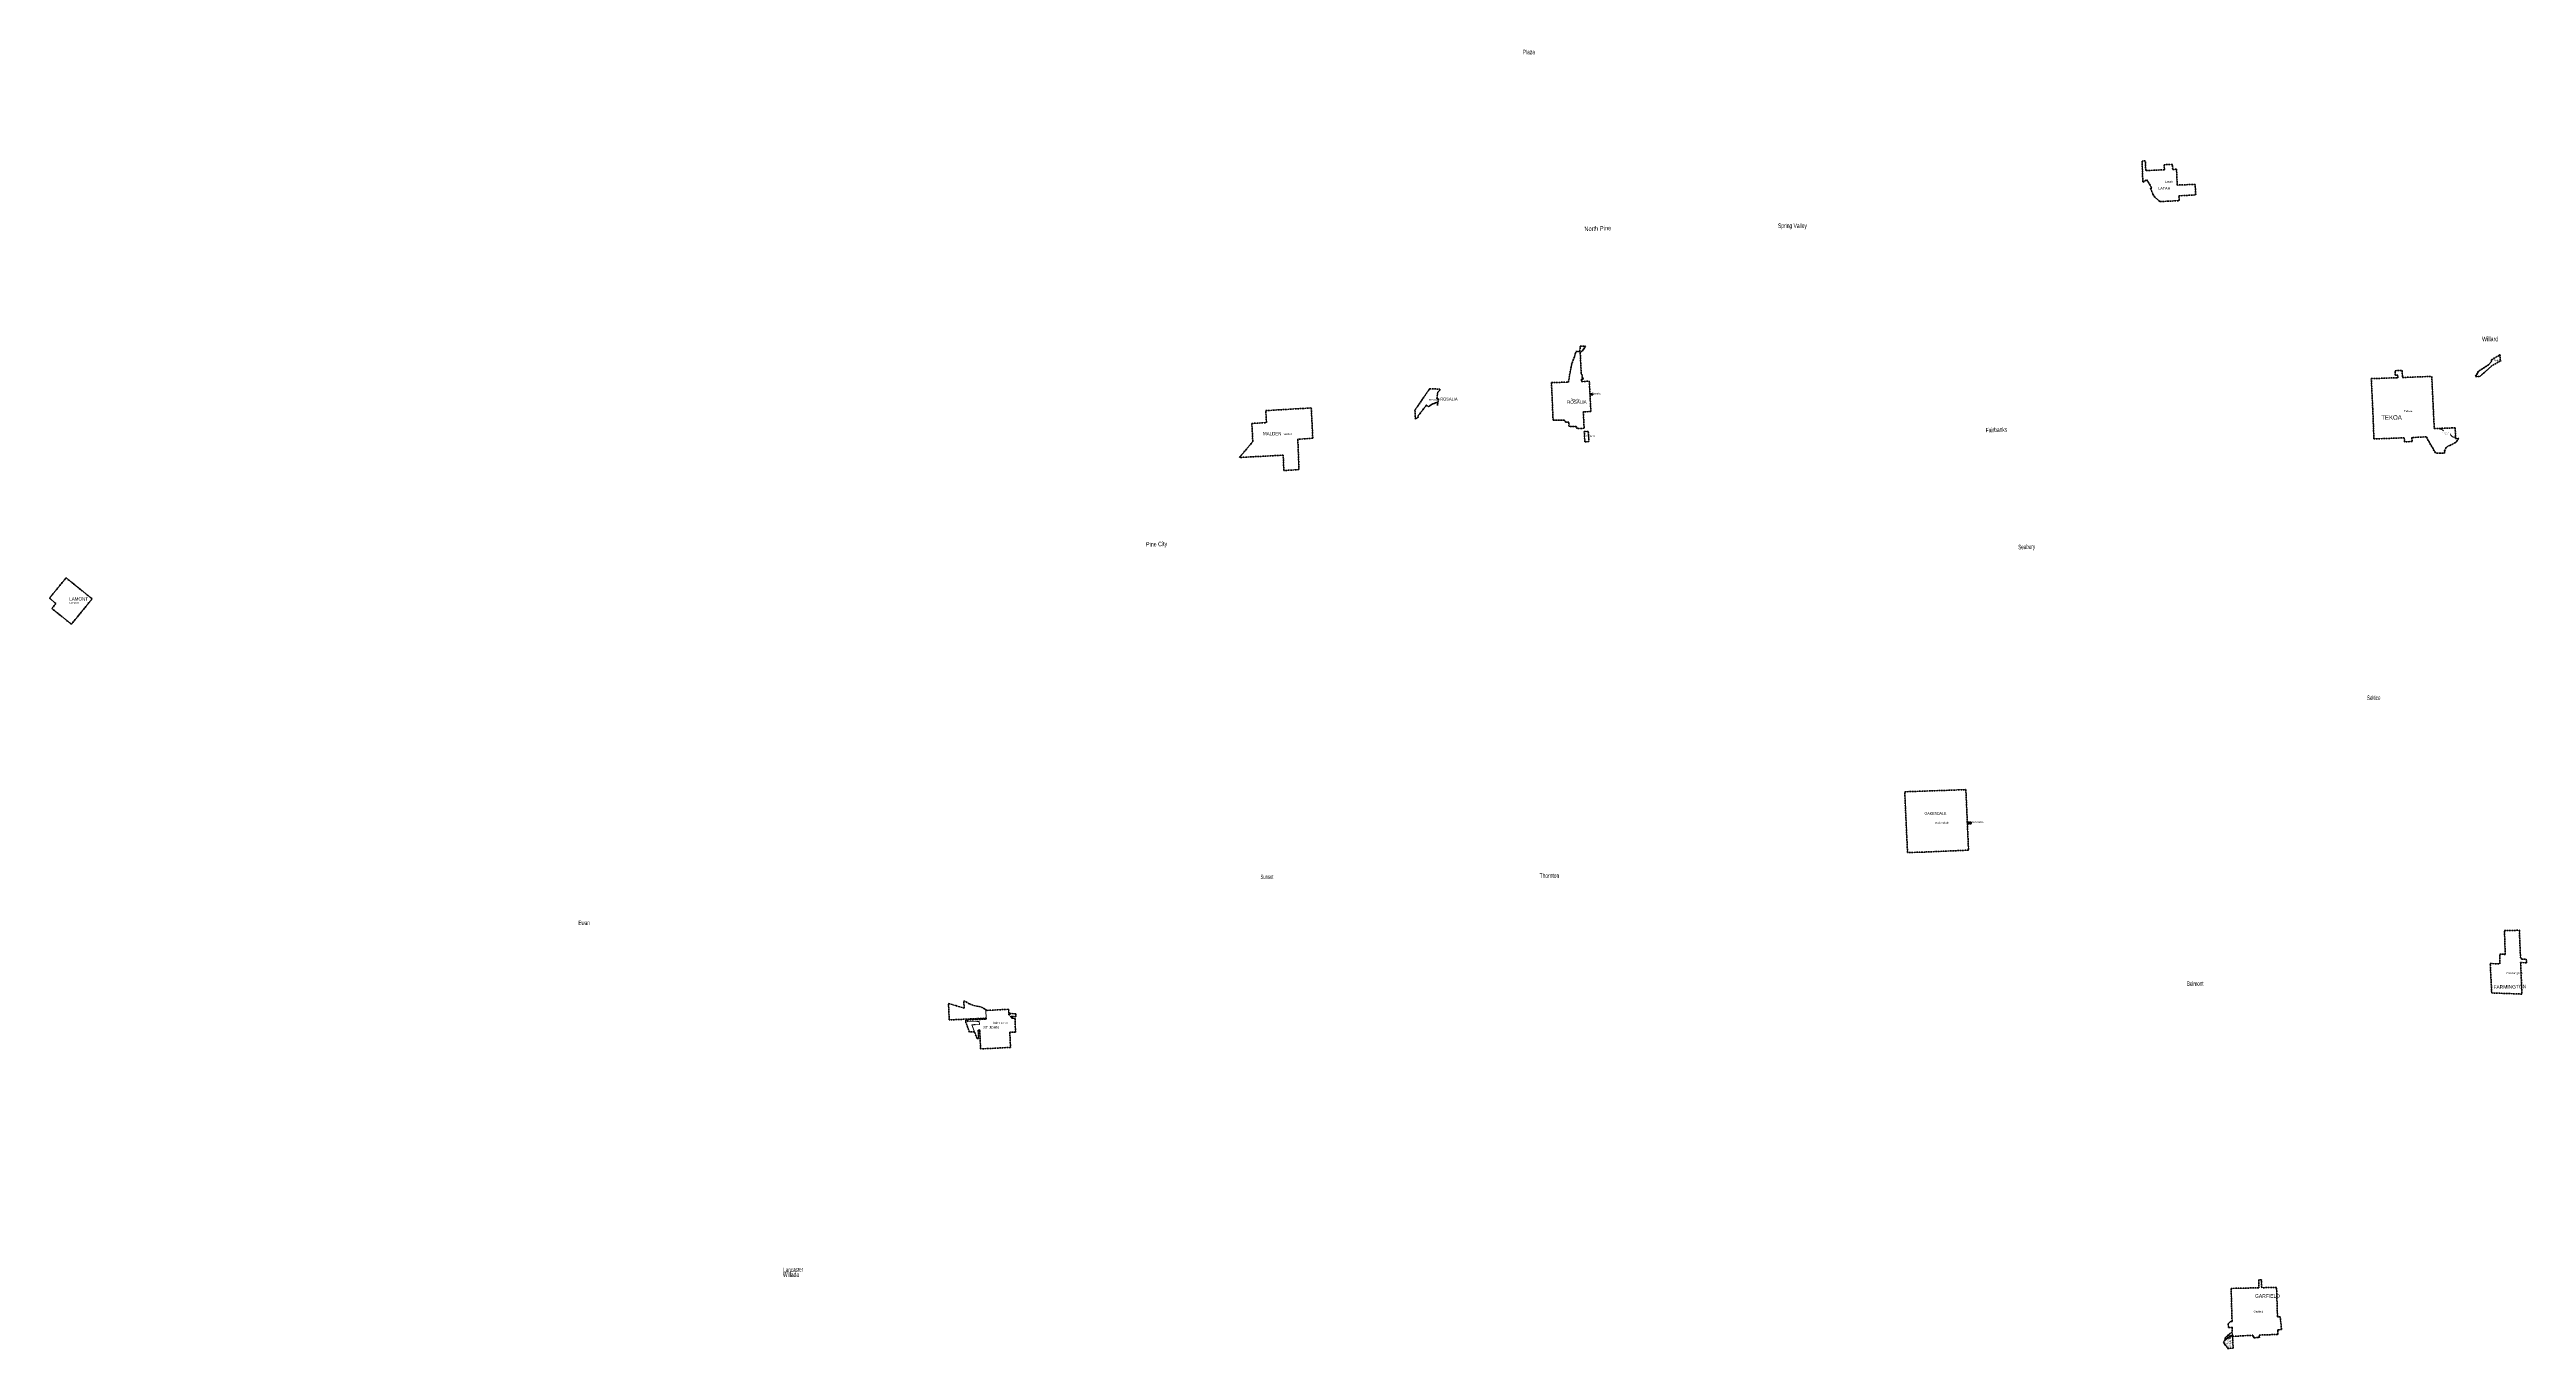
# Model space of a CAD drawing. Header units: feet. Extents: x -903180 to 1023491, y -707744 to 564635.
# Drawn here: x 771597 to 991095, y -162836 to -47647 of the extents above; entities that cross this region are included whole.
import ezdxf

# ---------------------------------------------------------------- set-up
doc = ezdxf.new("R2010")
doc.units = ezdxf.units.FT
doc.header["$LTSCALE"] = 80
doc.linetypes.add('SHORT_DASHED', pattern=[2.7, 1.5, -1.2])
for name, color, linetype, lineweight in [('1', 7, 'Continuous', 13), ('13', 7, 'SHORT_DASHED', 40), ('58', 7, 'Continuous', 13)]:
    doc.layers.add(name, color=color, linetype=linetype, lineweight=lineweight)
for name, color, linetype in [('14', 7, 'Continuous'), ('16', 7, 'Continuous'), ('36', 7, 'Continuous')]:
    doc.layers.add(name, color=color, linetype=linetype)

msp = doc.modelspace()

# ---------------------------------------------------------------- hatches: boundary and pattern name
at = {"layer": '1'}
msp.add_hatch(color=256, dxfattribs=at).paths.add_polyline_path([(964763.55, -161721.41), (964729.37, -161687.73), (964780.63, -161701.2), (964752.67, -161698.61)])
at = {"layer": '58'}
for points in [[(908196.27, -78292.63), (908191.28, -78192.76), (908360.86, -78182.72), (908365.98, -78282.59)], [(941587.47, -116315.9), (941580.99, -116176.03), (941880.8, -116164.92), (941887.28, -116304.79)]]:
    msp.add_hatch(color=256, dxfattribs=at).paths.add_polyline_path(points)

# ---------------------------------------------------------------- linework, layer by layer
at = {"layer": '1'}
msp.add_lwpolyline([(964763.55, -161721.41), (964729.37, -161687.73), (964780.63, -161701.2), (964752.67, -161698.61)], close=True, dxfattribs=at)
for centre, radius, start, end in [((983438.85, -81706.65), 401.08, 38.63362, 91.01014), ((984751.12, -81614.23), 420.53, 197.11752, 267.48941), ((964707.18, -161843.35), 142.6, 296.34243, 64.66202)]:
    msp.add_arc(centre, radius, start, end, dxfattribs=at)
at = {"layer": '13'}
for points in [[(958621.94, -61139.55), (960318.5, -61048.6), (960289.79, -60623.6), (961781.65, -60537.8), (961733.71, -59607.73), (960147.21, -59662.58), (960087.93, -58268.27), (959743.76, -58278.19), (959720.26, -57829.99), (958990.43, -57867.87), (959012.4, -58309.78), (957357.14, -58388.53), (957316.53, -57530.63), (957025.87, -57538.63), (957102.45, -59413.5), (957453.43, -59208.01), (957898.47, -59939.57), (957770.11, -59942.91), (957862.1, -60157.07), (957983.62, -60461.34), (958172.28, -60740.14), (958572.55, -61109.23)], [(907246.06, -73958.3), (907713.55, -73948.01), (907629.36, -74102.88), (907569.94, -74191.18), (907486.42, -74296.46), (907393.4, -74395.63), (907347.91, -74441.14), (907241.64, -74530.8), (907335.14, -76434.99), (907395.22, -76437.37), (907407.43, -76695.37), (907504.96, -76816.71), (907516.74, -76872.54), (907448.03, -76890.12), (907358.41, -76894.34), (907367.75, -77094.55), (907578.56, -77082.09), (908046.56, -77055.73), (908186.31, -79746.33), (907516.05, -79779.93), (907588.12, -81236.72), (906967.09, -81264.96), (906919.32, -81136.65), (906891.2, -81069.57), (906254.25, -81084.72), (906229.15, -80685.62), (905970.74, -80692.01), (905832.78, -80505.15), (904838.81, -80530.25), (904687.73, -77189.23), (906190.91, -77137.48), (906435.07, -75781.81), (906470.27, -75593.34), (906514.4, -75443.57), (906605.63, -75208.98), (906725.11, -74889.57), (906804.44, -74636.62), (906868.9, -74424.34), (907211.43, -74418.05)], [(977344.96, -76835.71), (979704.88, -76749.42), (979694.17, -76520.53), (979474.31, -76528.67), (979455.65, -76130.09), (980075.26, -76107.14), (980104.5, -76731.82), (982700.1, -76635.45), (982828.9, -79280.31), (982924.79, -81263.92), (984781.53, -81194.76), (984818.39, -82155.57), (985088.17, -82144.79), (984832.38, -82505.63), (984792.42, -82507.28), (984311.44, -82766.78), (984130.04, -82822.49), (983990.57, -82948.21), (983831.61, -83223.59), (983873.72, -83394.48), (983737.49, -83454.83), (983451.49, -83454.35), (983027.57, -83424.1), (982814.67, -83056.26), (982213.06, -81996.76), (980944.9, -82054.11), (980961.76, -82412.7), (980285.58, -82436.01), (980270.58, -82077), (977580.93, -82181.74), (977470.73, -79493.1)], [(893891.95, -77738.22), (894812.2, -77761.01), (894798.41, -77854.53), (894614.41, -78039.9), (894529.99, -78612.46), (894686.53, -78613.29), (894597.2, -79219.12), (894581.76, -78943.12), (894514.04, -78957.86), (894477.49, -78967.63), (894445.83, -78976.52), (894407.78, -78988.04), (894355.22, -79005.07), (894284.64, -79031.61), (894189.27, -79073.44), (894123.69, -79106.5), (894043.1, -79150.08), (893959, -79203.18), (893790.86, -79324.33), (893631.48, -79171.71), (892857.25, -80160.32), (892907.44, -80220.32), (892630.77, -80423.54), (892596.47, -79635.24)], [(908191.28, -78192.76), (908360.86, -78182.72), (908365.98, -78282.59), (908196.27, -78292.63)], [(878144.36, -80803.76), (879433.63, -80733.27), (879381.59, -79672.64), (883411.33, -79433.03), (883539.64, -82116.17), (882219.18, -82215.51), (882320.61, -84901.37), (880979.27, -84985.98), (880921.91, -83622.87), (877039.66, -83824.51), (878225.73, -82420.07)], [(907599.47, -81525.13), (907959.04, -81507.23), (908012.24, -82417.97), (907652.67, -82435.87)], [(771597.33, -96301.75), (771689.91, -96187.77), (773059.95, -94501.17), (775360.3, -96356.59), (773538.9, -98614.84), (771807.65, -97224.5), (772162.51, -96780.05)], [(935993.91, -113469.9), (941418.23, -113280.27), (941652.33, -118645.18), (937804.2, -118809.68), (936246.79, -118861.21)], [(941580.99, -116176.03), (941880.8, -116164.92), (941887.28, -116304.79), (941587.47, -116315.9)], [(988015.63, -131311.61), (988004.69, -131069.01), (987882.93, -128702.66), (988726.41, -128726.45), (988734.32, -127871.7), (989119.11, -127877.02), (989119.39, -127884.23), (989219.43, -127885.46), (989141.64, -125775.47), (990464.7, -125749.29), (990563.66, -128190.63), (990639.05, -128192.28), (990644.34, -128302.77), (991077.87, -128313.13), (991094.8, -128631.87), (990581.11, -128609.51), (990695.54, -131405.46)], [(856758.2, -136137.49), (854105, -136271.25), (854028.71, -134591.17), (853899.66, -134596.53), (853927.53, -135341.3), (853926.77, -135361.3), (853906.77, -135356.25), (853806.31, -135337.9), (853786.3, -135334.88), (853560.41, -134761.21), (853111.76, -134772.21), (852788.57, -133902.22), (852778.69, -133712.48), (852935.45, -133703.8), (853758.93, -133663.82), (854609, -133622.57), (854603.53, -133545.11), (851328.49, -133702.49), (851256.49, -132237.77), (851659.15, -132368.99), (851907.16, -132430.14), (852140.12, -132501.85), (852345.67, -132559.6), (852649.07, -132650.67), (852612.12, -131993.45), (853131.62, -132279.35), (853314.96, -132357.98), (853520.06, -132424.19), (853813.13, -132482.3), (853975.26, -132513.66), (854179.22, -132576.33), (854370.61, -132670.71), (854532.98, -132776.4), (854626.35, -132826.82), (854690.5, -132855.12), (856589.86, -132752.43), (856613.12, -133236.74), (856689, -133262.18), (856681.9, -133106.28), (857215.19, -133174.27), (857223.88, -133417.19), (856964.67, -133395.43), (856751.67, -133378.1), (856790.81, -133424.48), (856875.49, -133529.48), (856891.62, -133549.48), (856911.62, -133551.64), (856951.49, -133554.89), (857136.57, -133570.42), (857156.57, -133571.71), (857157.24, -133591.71), (857196.88, -134771.22), (856688.69, -134798.83)], [(965052.21, -161763.51), (966846.96, -161662.91), (966852.62, -161771.35), (966943.43, -161768.22), (966949.69, -161882.5), (967235.59, -161872.73), (967430.32, -161866.85), (967414.66, -161646.1), (969071.93, -161589.91), (969061.02, -161210.45), (969060.46, -161190.97), (969080.45, -161188.63), (969394.76, -161151.88), (969270.92, -160036.16), (969090.43, -160041.11), (969070.41, -160041.66), (969050.43, -160024.34), (969046.37, -160021.07), (969026.38, -160004.98), (969025.8, -159984.72), (968952.04, -157419.06), (967652.31, -157447.32), (967632.36, -157447.75), (967631.92, -157427.75), (967617.22, -156754.08), (967367.2, -156755.62), (967381.98, -157433.17), (967382.42, -157453.18), (967362.42, -157453.62), (964919.14, -157506.73), (965005.12, -160435.65), (964872.21, -160440.58), (964670.72, -160656.54), (964680.42, -160970.27), (965020.45, -160957.66), (965020.74, -160967.74), (965026.37, -161368.87), (965011.61, -161360.01), (964382.11, -161881.95), (964383.13, -162007.29), (964579.21, -161889.72), (964845.18, -161738.82), (965048.53, -161637.83), (965051.94, -161703.03), (964879.81, -161787.79), (964395.3, -162070.07), (964256.44, -162286.41), (964309.52, -162364.81), (964380.3, -162501.39), (964535.43, -162660.31), (964603.64, -162835.89), (965099.04, -162806.67)]]:
    msp.add_lwpolyline(points, close=True, dxfattribs=at)
for points in [[(987728.1, -75617.2), (986808.82, -76214.18), (986781.57, -76279.77), (986752.85, -76340.65), (986732.57, -76389.69), (986688.64, -76462.4), (986648.08, -76528.36), (986578.9, -76631.1), (986948.38, -76640.77), (987997.42, -75728.85)], [(987991.84, -75151.8), (987991.84, -75313.8), (987728.1, -75617.2)], [(987991.84, -75151.8), (988684.54, -74767.83), (988746.25, -74682.89), (988772.44, -75277.31)], [(988772.44, -75277.31), (987997.52, -75706.85), (987997.42, -75728.85)]]:
    msp.add_lwpolyline(points, dxfattribs=at)
at = {"layer": '58'}
for points in [[(958621.94, -61139.55), (960318.5, -61048.6), (960289.79, -60623.6), (961781.65, -60537.8), (961733.71, -59607.73), (960147.21, -59662.58), (960087.93, -58268.27), (959743.76, -58278.19), (959720.26, -57829.99), (958990.43, -57867.87), (959012.4, -58309.78), (957357.14, -58388.53), (957316.53, -57530.63), (957025.87, -57538.63), (957102.45, -59413.5), (957453.43, -59208.01), (957898.47, -59939.57), (957770.11, -59942.91), (957862.1, -60157.07), (957983.62, -60461.34), (958172.28, -60740.14), (958572.55, -61109.23)], [(907246.06, -73958.3), (907713.55, -73948.01), (907629.36, -74102.88), (907569.94, -74191.18), (907486.42, -74296.46), (907393.4, -74395.63), (907347.91, -74441.14), (907241.64, -74530.8), (907335.14, -76434.99), (907395.22, -76437.37), (907407.43, -76695.37), (907504.96, -76816.71), (907516.74, -76872.54), (907448.03, -76890.12), (907358.41, -76894.34), (907367.75, -77094.55), (907578.56, -77082.09), (908046.56, -77055.73), (908186.31, -79746.33), (907516.05, -79779.93), (907588.12, -81236.72), (906967.09, -81264.96), (906919.32, -81136.65), (906891.2, -81069.57), (906254.25, -81084.72), (906229.15, -80685.62), (905970.74, -80692.01), (905832.78, -80505.15), (904838.81, -80530.25), (904687.73, -77189.23), (906190.91, -77137.48), (906435.07, -75781.81), (906470.27, -75593.34), (906514.4, -75443.57), (906605.63, -75208.98), (906725.11, -74889.57), (906804.44, -74636.62), (906868.9, -74424.34), (907211.43, -74418.05)], [(977344.96, -76835.71), (979704.88, -76749.42), (979694.17, -76520.53), (979474.31, -76528.67), (979455.65, -76130.09), (980075.26, -76107.14), (980104.5, -76731.82), (982700.1, -76635.45), (982828.9, -79280.31), (982924.79, -81263.92), (984781.53, -81194.76), (984818.39, -82155.57), (985088.17, -82144.79), (984832.38, -82505.63), (984792.42, -82507.28), (984311.44, -82766.78), (984130.04, -82822.49), (983990.57, -82948.21), (983831.61, -83223.59), (983873.72, -83394.48), (983737.49, -83454.83), (983451.49, -83454.35), (983027.57, -83424.1), (982814.67, -83056.26), (982213.06, -81996.76), (980944.9, -82054.11), (980961.76, -82412.7), (980285.58, -82436.01), (980270.58, -82077), (977580.93, -82181.74), (977470.73, -79493.1)], [(987997.42, -75728.85), (986948.38, -76640.77), (986578.9, -76631.1), (986648.08, -76528.36), (986732.57, -76389.69), (986752.85, -76340.65), (986808.82, -76214.18), (987728.1, -75617.2), (987991.84, -75313.8), (987991.84, -75151.8), (988684.54, -74767.83), (988746.25, -74682.89), (988772.44, -75277.31), (987997.52, -75706.85)], [(893891.95, -77738.22), (894812.2, -77761.01), (894798.41, -77854.53), (894614.41, -78039.9), (894529.99, -78612.46), (894686.53, -78613.29), (894597.2, -79219.12), (894581.76, -78943.12), (894514.04, -78957.86), (894477.49, -78967.63), (894445.83, -78976.52), (894407.78, -78988.04), (894355.22, -79005.07), (894284.64, -79031.61), (894189.27, -79073.44), (894123.69, -79106.5), (894043.1, -79150.08), (893959, -79203.18), (893790.86, -79324.33), (893631.48, -79171.71), (892857.25, -80160.32), (892907.44, -80220.32), (892630.77, -80423.54), (892596.47, -79635.24)], [(908196.27, -78292.63), (908191.28, -78192.76), (908360.86, -78182.72), (908365.98, -78282.59)], [(878144.36, -80803.76), (879433.63, -80733.27), (879381.59, -79672.64), (883411.33, -79433.03), (883539.64, -82116.17), (882219.18, -82215.51), (882320.61, -84901.37), (880979.27, -84985.98), (880921.91, -83622.87), (877039.66, -83824.51), (878225.73, -82420.07)], [(908012.24, -82417.97), (907652.67, -82435.87), (907599.47, -81525.13), (907959.04, -81507.23)], [(771597.33, -96301.75), (771689.91, -96187.77), (773059.95, -94501.17), (775360.3, -96356.59), (773538.9, -98614.84), (771807.65, -97224.5), (772162.51, -96780.05)], [(935993.91, -113469.9), (941418.23, -113280.27), (941652.33, -118645.18), (937804.2, -118809.68), (936246.79, -118861.21)], [(941587.47, -116315.9), (941580.99, -116176.03), (941880.8, -116164.92), (941887.28, -116304.79)], [(988015.63, -131311.61), (988004.69, -131069.01), (987882.93, -128702.66), (988726.41, -128726.45), (988734.32, -127871.7), (989119.11, -127877.02), (989119.39, -127884.23), (989219.43, -127885.46), (989141.64, -125775.47), (990464.7, -125749.29), (990563.66, -128190.63), (990639.05, -128192.28), (990644.34, -128302.77), (991077.87, -128313.13), (991094.8, -128631.87), (990581.11, -128609.51), (990695.54, -131405.46)], [(851256.49, -132237.77), (852649.07, -132650.67), (852612.12, -131993.45), (853131.62, -132279.35), (853314.96, -132357.98), (853520.06, -132424.19), (853975.26, -132513.66), (854179.22, -132576.33), (854370.61, -132670.71), (854532.98, -132776.4), (854532.98, -132776.4), (854626.35, -132826.82), (854690.5, -132855.12), (854571.37, -132860.96), (854603.53, -133545.11), (851328.49, -133702.49)], [(852778.69, -133712.48), (852935.45, -133703.8), (852944.79, -133880.06), (853764.93, -133837.79), (853764.59, -133847.83), (853984.07, -133841.13), (854001.04, -134102.38), (853632.38, -134121.65), (853612.38, -134124.09), (853592.38, -134109.04), (853580.35, -134104), (853565.2, -134100.98), (853549.75, -134101.18), (853534.68, -134104.58), (853520.65, -134111.05), (853498.08, -134131.9), (853320.29, -134140.85), (853560.41, -134761.21), (853111.76, -134772.21), (852788.57, -133902.22)], [(856758.2, -136137.49), (854105, -136271.25), (854028.71, -134591.17), (853899.66, -134596.53), (853927.53, -135341.3), (853926.77, -135361.3), (853906.77, -135356.25), (853806.31, -135337.9), (853786.3, -135334.88), (853320.29, -134140.85), (853478.08, -134132.92), (853498.08, -134131.9), (853518.08, -134112.76), (853520.65, -134111.05), (853527.5, -134107.45), (853534.68, -134104.58), (853542.13, -134102.49), (853549.75, -134101.18), (853557.47, -134100.68), (853565.2, -134100.98), (853572.85, -134102.1), (853580.35, -134104), (853587.6, -134106.68), (853592.38, -134109.04), (853612.38, -134124.09), (853632.38, -134121.65), (854001.04, -134102.38), (853984.07, -133841.13), (853764.59, -133847.83), (853764.93, -133837.79), (852944.79, -133880.06), (852935.45, -133703.8), (853758.93, -133663.82), (854609, -133622.57), (854603.53, -133545.11), (854571.37, -132860.96), (854690.5, -132855.12), (856589.86, -132752.43), (856613.12, -133236.74), (856689, -133262.18), (856681.9, -133106.28), (857215.19, -133174.27), (857223.88, -133417.19), (856964.67, -133395.43), (856751.67, -133378.1), (856790.81, -133424.48), (856875.49, -133529.48), (856891.62, -133549.48), (856911.62, -133551.64), (856951.49, -133554.89), (857136.57, -133570.42), (857156.57, -133571.71), (857157.24, -133591.71), (857196.88, -134771.22), (856688.69, -134798.83)], [(965052.21, -161763.51), (966846.96, -161662.91), (966852.62, -161771.35), (966943.43, -161768.22), (966949.69, -161882.5), (967235.59, -161872.73), (967430.32, -161866.85), (967414.66, -161646.1), (969071.93, -161589.91), (969061.02, -161210.45), (969060.46, -161190.97), (969080.45, -161188.63), (969394.76, -161151.88), (969270.92, -160036.16), (969090.43, -160041.11), (969070.41, -160041.66), (969050.43, -160024.34), (969046.37, -160021.07), (969026.38, -160004.98), (969025.8, -159984.72), (968952.04, -157419.06), (967652.31, -157447.32), (967632.36, -157447.75), (967631.92, -157427.75), (967617.22, -156754.08), (967367.2, -156755.62), (967381.98, -157433.17), (967382.42, -157453.18), (967362.42, -157453.62), (964919.14, -157506.73), (965005.12, -160435.65), (964872.21, -160440.58), (964670.72, -160656.54), (964680.42, -160970.27), (965020.45, -160957.66), (965020.74, -160967.74), (965026.37, -161368.87)], [(965052.21, -161763.51), (965099.04, -162806.67), (964603.64, -162835.89), (964535.43, -162660.31), (964380.3, -162501.39), (964309.52, -162364.81), (964256.44, -162286.41), (964395.3, -162070.07), (964879.81, -161787.79), (965051.94, -161703.03)], [(965026.37, -161368.87), (965048.53, -161637.83), (964383.13, -162007.29), (964382.11, -161881.95), (964765.84, -161562.05), (965011.61, -161360.01)]]:
    msp.add_lwpolyline(points, close=True, dxfattribs=at)

# ---------------------------------------------------------------- texts
at = {"layer": '1'}
for s, width, p in [('as per drawing', 1.05, (983659.93, -81606.84)), ('ord 647', 1.1, (983829.82, -81772.02))]:
    msp.add_text(s, height=64, dxfattribs=dict(at, width=width)).set_placement(p)
for s, p in [('BDY BY DRAWING', (964304.94, -162352.09)), ('WILL NOT', (964560.65, -162163.81)), ('BDY BY', (964605.96, -162645.53))]:
    msp.add_text(s, height=64, rotation=1, dxfattribs=at).set_placement(p)
for s, width, p in [('ORD 235-N', 1.15, (964441.37, -162453.91)), ('TRACT K ', 1.15, (964577.93, -162069.37)), ('CLOSE', 0.9, (964606.49, -162253.86)), ('TRACT M', 1.05, (964507.8, -162552.64)), ('DRAWING', 0.95, (964614.18, -162753.41))]:
    msp.add_text(s, height=64, rotation=1, dxfattribs=dict(at, width=width)).set_placement(p)
at = {"layer": '14'}
for s, height, width, p in [('LATAH', 240, 0.9, (958465.1, -60085.77)), ('ROSALIA', 266.8, 0.8, (894830.9, -78777.32)), ('ROSALIA', 300, 0.8, (906070.91, -79059.36)), ('TEKOA', 400, 0.8, (978232.12, -80473.91)), ('MALDEN', 292.8, 0.8, (879129.48, -81859.83)), ('LAMONT', 300, 0.8, (773337.91, -96518.36)), ('OAKESDALE', 254.1, 0.75, (937754.83, -115513.68)), ('ST JOHN', 240, 0.8, (854346.6, -134484.96)), ('GARFIELD', 330, 0.8, (967037.59, -158344.15))]:
    msp.add_text(s, height=height, dxfattribs=dict(at, width=width)).set_placement(p)
at = {"layer": '14', "width": 0.8}
msp.add_text('FARMINGTON', height=322.1, rotation=1, dxfattribs=at).set_placement((988179, -130948.35))
at = {"layer": '16'}
for s, width, p in [('Plaza', 0.65, (902151.8, -48068.62)), ('Spring Valley', 0.65, (924771.98, -63471.04)), ('Willard', 0.7, (987158.8, -73516.23)), ('Seltice', 0.6, (976956.87, -105329.79)), ('Thornton', 0.65, (903641.64, -121110.89)), ('Sunset', 0.55, (878915.28, -121211.73)), ('Ewan', 0.6, (818463.07, -125285.19)), ('Belmont', 0.6, (961004.88, -130683.1)), ('Willada', 0.65, (836591.32, -156484.31))]:
    msp.add_text(s, height=400, dxfattribs=dict(at, width=width)).set_placement(p)
for s, width, p in [('North Pine', 0.75, (907619.09, -63753.39)), ('Fairbanks', 0.65, (943181.12, -81602.62)), ('Pine City', 0.7, (868772.03, -91739.51)), ('Seabury', 0.6, (946062.11, -91972.17)), ('Lancaster', 0.6, (836619.21, -156078.31))]:
    msp.add_text(s, height=400, rotation=1.892, dxfattribs=dict(at, width=width)).set_placement(p)
at = {"layer": '36'}
for s, width, p in [('Latah', 1.35, (959050.03, -59442.13)), ('Rosalia', 1.1, (893816.51, -78790.8)), ('Rosalia', 1.1, (906395.65, -78768.14)), ('Rosalia', 1.1, (908280.92, -78239.79)), ('Tekoa', 1.25, (980245.56, -79783.5)), ('Malden', 1.15, (880931.33, -81836.73)), ('Rosalia', 1.1, (907806.75, -81992.54)), ('Lamont', 1.25, (773304.04, -96799.33)), ('Oakesdale', 1.25, (938676.09, -116297.86)), ('Oakesdale', 1.25, (941721.14, -116243.22)), ('Farmington', 1.35, (989315.26, -129639.38)), ('Saint John', 1.3, (855188.04, -134027.44)), ('Garfield', 1.15, (966916.55, -159646.07))]:
    msp.add_text(s, height=157.5, dxfattribs=dict(at, width=width)).set_placement(p)
at = {"layer": '36', "width": 1.25}
msp.add_text('Tekoa', height=157.5, rotation=359, dxfattribs=at).set_placement((988156.47, -75280.28))

doc.saveas('drawing.dxf')
